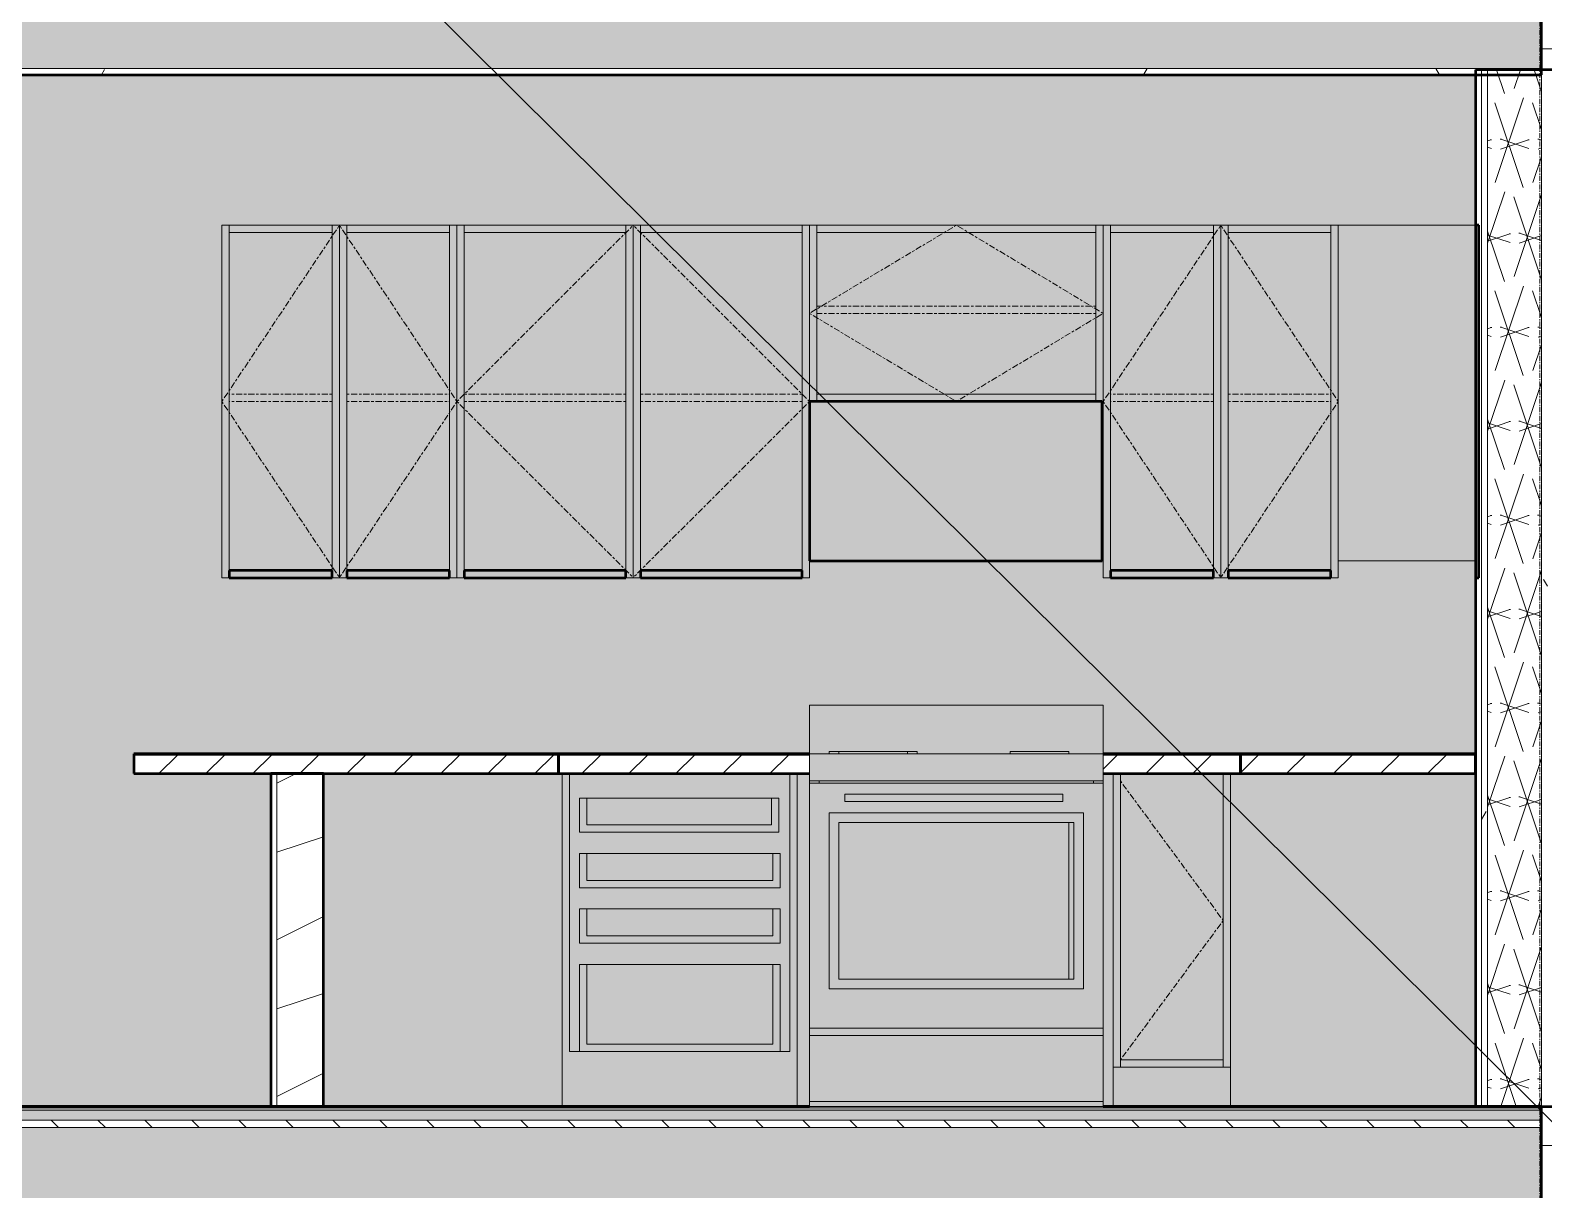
# Model space of a CAD drawing. Header units: inches. Extents: x 1701 to 6939, y -276 to 585.
# Drawn here: x 5109.8 to 5264.4, y 259.5 to 377.9 of the extents above; entities that cross this region are included whole.
import ezdxf

# ---------------------------------------------------------------- set-up
doc = ezdxf.new("R2010")
doc.units = ezdxf.units.IN
doc.header["$MEASUREMENT"] = 0
doc.linetypes.add('Center', pattern=[1.25, 0.25, -0.1875, 0.625, -0.1875])
doc.linetypes.add('Grid Line 1_2_', pattern=[0.875, 0.5, -0.125, 0.125, -0.125])
for name, color, linetype, lineweight in [('0-2', 7, 'Continuous', 9), ('0-4', 10, 'Continuous', 5), ('A-FLOR-1', 192, 'Continuous', 5), ('A-FLOR-2', 192, 'Continuous', 50), ('A-FLOR-LEVL-1', 51, 'Grid Line 1_2_', 9), ('A-FLOR-MCUT', 51, 'Continuous', 13), ('A-FLOR-PATT-1', 8, 'Continuous', 9), ('A-ROOF', 132, 'Continuous', 13), ('A-ROOF-2', 132, 'Continuous', 50), ('A-ROOF-PATT-1', 132, 'Continuous', 9), ('A-WALL-2', 50, 'Continuous', 13), ('A-WALL-3', 7, 'Continuous', 9), ('A-WALL-4', 250, 'Continuous', 50), ('A-WALL-PATT-1', 7, 'Continuous', 9), ('A-WALL-PATT-2', 253, 'Continuous', 9), ('A-WALL-PATT-5', 55, 'Continuous', 9), ('G-ANNO-TEXT', 231, 'Continuous', 9), ('I-WALL-4', 250, 'Continuous', 50), ('I-WALL-5', 50, 'Continuous', 13), ('Q-CASE', 31, 'Continuous', 9), ('Q-CASE-1', 250, 'Continuous', 50), ('Q-CASE-2', 9, 'Continuous', 9), ('Q-CASE-3', 7, 'Center', 9), ('Q-CASE-4', 7, 'Continuous', 9), ('Q-CASE-5', 55, 'Continuous', 9), ('Q-SPCQ-2', 7, 'Continuous', 9), ('Q-SPCQ-3', 90, 'Continuous', 9), ('Q-SPCQ-4', 254, 'Continuous', 9), ('S-GRID-1', 1, 'Grid Line 1_2_', 9)]:
    doc.layers.add(name, color=color, linetype=linetype, lineweight=lineweight)
pattern_1 = [(0, (-1688.897, 68.768), (0, 4.798), []), (315, (-1688.897, 68.768), (4.7984266, 0), [6.786, -6.786]), (45, (-1688.897, 68.768), (4.7984266, 0), [6.786, -6.786])]
pattern_2 = [(0, (-1688.897, 68.768), (30.72, 7.68), [1.267, -21.773, 1.267, -21.773, -122.88]), (0, (-1688.897, 68.768), (30.72, 7.68), [-46.08, 1.267, -44.813, 1.267, -21.773, -53.76]), (0, (-1688.897, 68.768), (30.72, 7.68), [-115.2, 1.267, -14.093, 1.267, -37.133]), (120, (-1677.377, 72.608), (-22.011075, 22.7643), [1.267, -21.773, 1.267, -21.773, -122.88]), (120, (-1677.377, 72.608), (-22.011075, 22.7643), [-46.08, 1.267, -44.813, 1.267, -21.773, -53.76]), (120, (-1677.377, 72.608), (-22.011075, 22.7643), [-115.2, 1.267, -14.093, 1.267, -37.133]), (240, (-1673.537, 87.968), (-8.708925, -30.4443), [1.267, -21.773, 1.267, -21.773, -122.88]), (240, (-1673.537, 87.968), (-8.708925, -30.4443), [-46.08, 1.267, -44.813, 1.267, -21.773, -53.76]), (240, (-1673.537, 87.968), (-8.708925, -30.4443), [-115.2, 1.267, -14.093, 1.267, -37.133])]
pattern_3 = [(161.57, (7056.9088, 69.248), (-3.8399538, -1.544e-05), [0, -27.322, 3.034, 0]), (18.43, (7055.9488, 69.248), (-3.8399538, 1.544e-05), [0, -27.322, 3.034, 0]), (108.43, (7056.9088, 69.248), (1.919622, -9.6005246), [9.106, -21.25]), (71.57, (7055.9488, 69.248), (1.919622, 9.6005246), [9.106, -21.25])]

# ---------------------------------------------------------------- blocks, each defined once
blk = doc.blocks.new('OD_CW_Countertop - OD_CW_Countertop-V55-SECTION _ CENTER LOOKING EAST')
at = {"layer": 'Q-CASE'}
h = blk.add_hatch(dxfattribs=at)
h.set_pattern_fill('FP_41', color=256, style=0, pattern_type=2)
h.set_pattern_definition(pattern_1)
h.paths.add_polyline_path([(-3591.17, 302), (-3581.55, 302), (-3581.55, 304), (-3624.92, 304), (-3624.92, 302), (-3592.67, 302)], flags=0)
at = {"layer": 'Q-CASE-1'}
for p, q in [((-3581.55, 304), (-3624.92, 304)), ((-3624.92, 304), (-3624.92, 302)), ((-3581.55, 302), (-3581.55, 304)), ((-3624.92, 302), (-3581.55, 302))]:
    blk.add_line(p, q, dxfattribs=at)
blk = doc.blocks.new('Range - 24_ x 30_-2320547-SECTION _ CENTER LOOKING EAST')
at = {"layer": 'Q-SPCQ-3'}
for points in [[(-3544.92, 172), (-3535.42, 172), (-3535.42, 172.25), (-3529.42, 172.25), (-3529.42, 172), (-3525.92, 172), (-3525.92, 177), (-3555.92, 177), (-3555.92, 172), (-3553.92, 172), (-3553.92, 172.25), (-3544.92, 172.25)], [(-3549.13, 169.26), (-3525.92, 169.26), (-3525.92, 172), (-3555.92, 172), (-3555.92, 169.26), (-3552.51, 169.26)], [(-3548.03, 172), (-3545.92, 172), (-3545.92, 172.25), (-3552.92, 172.25), (-3552.92, 172), (-3548.51, 172)], [(-3531.56, 172), (-3529.42, 172), (-3529.42, 172.25), (-3535.42, 172.25), (-3535.42, 172), (-3531.85, 172)], [(-3549.6, 167.15), (-3530.05, 167.15), (-3530.05, 167.9), (-3552.31, 167.9), (-3552.31, 167.15)]]:
    blk.add_hatch(color=256, dxfattribs=at).paths.add_polyline_path(points, flags=0)
h = blk.add_hatch(color=256, dxfattribs=at)
h.paths.add_polyline_path([(-3553.7, 172), (-3552.92, 172.04), (-3552.92, 172.25), (-3553.92, 172.25), (-3553.92, 172)], flags=0)
h.paths.add_polyline_path([(-3545.78, 172), (-3544.92, 172), (-3544.92, 172.25), (-3545.92, 172.21), (-3545.92, 172)], flags=0)
h = blk.add_hatch(color=256, dxfattribs=at)
h.paths.add_polyline_path([(-3535.75, 136), (-3525.92, 136), (-3525.92, 136.5), (-3555.92, 136.5), (-3555.92, 136)], flags=0)
h.paths.add_polyline_path([(-3527.92, 143.25), (-3525.92, 143.25), (-3525.92, 144), (-3555.92, 144), (-3555.92, 143.25), (-3535.75, 143.25)], flags=0)
h.paths.add_polyline_path([(-3554.92, 169.01), (-3554.92, 169.26), (-3555.92, 169.26), (-3555.92, 169.01), (-3555.81, 169.01)], flags=0)
h.paths.add_polyline_path([(-3526.04, 169.01), (-3525.92, 169.01), (-3525.92, 169.26), (-3526.92, 169.26), (-3526.92, 169.01)], flags=0)
h = blk.add_hatch(color=256, dxfattribs=at)
h.paths.add_polyline_path([(-3555.92, 136.5), (-3525.92, 136.5), (-3525.92, 143.25), (-3555.92, 143.25), (-3555.92, 137.28)], flags=0)
h.paths.add_polyline_path([(-3525.92, 144), (-3525.92, 169.01), (-3555.92, 169.01), (-3555.92, 144), (-3526.72, 144)], flags=0)
h.paths.add_polyline_path([(-3527.92, 148), (-3553.92, 148.01), (-3553.92, 166), (-3527.92, 166), (-3527.92, 149)], flags=0)
h.paths.add_polyline_path([(-3552.31, 167.15), (-3552.31, 167.9), (-3530.05, 167.9), (-3530.05, 167.15), (-3549.6, 167.15)], flags=0)
h = blk.add_hatch(color=256, dxfattribs=at)
h.paths.add_polyline_path([(-3529.42, 149), (-3528.92, 149), (-3528.92, 165), (-3529.42, 165), (-3529.42, 149.5)], flags=0)
h.paths.add_polyline_path([(-3527.92, 169.01), (-3526.92, 169.01), (-3526.92, 169.26), (-3554.92, 169.26), (-3554.92, 169.01), (-3529.42, 169.01)], flags=0)
h = blk.add_hatch(color=256, dxfattribs=at)
h.paths.add_polyline_path([(-3527.92, 148), (-3527.92, 166), (-3553.92, 166), (-3553.92, 148), (-3529.42, 148)], flags=0)
h.paths.add_polyline_path([(-3535.75, 149), (-3552.92, 149), (-3552.92, 165), (-3528.92, 165), (-3528.92, 149), (-3529.42, 149)], flags=0)
at = {"layer": 'Q-SPCQ-4'}
blk.add_hatch(color=256, dxfattribs=at).paths.add_polyline_path([(-3535.75, 149), (-3529.42, 149), (-3529.42, 165), (-3552.92, 165), (-3552.92, 149), (-3536.92, 149)], flags=0)
at = {"layer": 'Q-SPCQ-2'}
for p, q in [((-3555.92, 172), (-3555.92, 177)), ((-3555.92, 177), (-3525.92, 177)), ((-3525.92, 177), (-3525.92, 172)), ((-3525.92, 172), (-3555.92, 172)), ((-3555.92, 172), (-3555.92, 169.26)), ((-3553.92, 172.25), (-3553.92, 172)), ((-3553.92, 172.25), (-3552.94, 172.25)), ((-3552.92, 172.25), (-3552.92, 172)), ((-3552.92, 172.25), (-3545.92, 172.25)), ((-3545.92, 172), (-3545.92, 172.25)), ((-3545.9, 172.25), (-3544.92, 172.25)), ((-3544.92, 172), (-3544.92, 172.25)), ((-3535.42, 172.25), (-3535.42, 172)), ((-3535.42, 172.25), (-3529.42, 172.25)), ((-3529.42, 172), (-3529.42, 172.25)), ((-3525.92, 169.26), (-3525.92, 172)), ((-3555.92, 169.26), (-3555.92, 169.01)), ((-3555.92, 169.26), (-3525.92, 169.26)), ((-3525.92, 169.01), (-3555.92, 169.01)), ((-3555.92, 169.01), (-3555.92, 144)), ((-3554.92, 169.01), (-3554.92, 169.26)), ((-3526.92, 169.26), (-3526.92, 169.01)), ((-3525.92, 169.01), (-3525.92, 169.26)), ((-3525.92, 144), (-3525.92, 169.01)), ((-3530.05, 167.9), (-3552.31, 167.9)), ((-3552.31, 167.9), (-3552.31, 167.15)), ((-3552.31, 167.15), (-3530.05, 167.15)), ((-3530.05, 167.15), (-3530.05, 167.9)), ((-3527.92, 166), (-3553.92, 166)), ((-3553.92, 166), (-3553.92, 148)), ((-3527.92, 148), (-3527.92, 166)), ((-3552.92, 149), (-3552.92, 165)), ((-3552.92, 165), (-3528.92, 165)), ((-3529.42, 149), (-3529.42, 165)), ((-3528.92, 165), (-3528.92, 149)), ((-3528.92, 149), (-3552.92, 149)), ((-3553.92, 148), (-3527.92, 148)), ((-3555.92, 144), (-3555.92, 143.25)), ((-3555.92, 144), (-3525.92, 144)), ((-3525.92, 143.25), (-3525.92, 144)), ((-3525.92, 143.25), (-3555.92, 143.25)), ((-3555.92, 143.25), (-3555.92, 136.5)), ((-3525.92, 136.5), (-3525.92, 143.25)), ((-3555.92, 136.5), (-3555.92, 136)), ((-3555.92, 136.5), (-3525.92, 136.5)), ((-3525.92, 136), (-3525.92, 136.5)), ((-3555.92, 136), (-3525.92, 136))]:
    blk.add_line(p, q, dxfattribs=at)
blk = doc.blocks.new('OD_CW_Countertop - OD_CW_Countertop-V56-SECTION _ CENTER LOOKING EAST')
at = {"layer": 'Q-CASE'}
h = blk.add_hatch(dxfattribs=at)
h.set_pattern_fill('FP_41', color=256, style=0, pattern_type=2)
h.set_pattern_definition(pattern_1)
h.paths.add_polyline_path([(-3573.17, 302), (-3555.92, 302), (-3555.92, 304), (-3581.55, 304), (-3581.55, 302), (-3574.67, 302)], flags=0)
h.paths.add_polyline_path([(-3513.67, 302), (-3511.92, 302), (-3511.92, 304), (-3525.92, 304), (-3525.92, 302), (-3519, 302)], flags=0)
at = {"layer": 'Q-CASE-1'}
for p, q in [((-3555.92, 304), (-3581.55, 304)), ((-3581.55, 304), (-3581.55, 302)), ((-3511.92, 304), (-3525.92, 304)), ((-3511.92, 302), (-3511.92, 304)), ((-3581.55, 302), (-3555.92, 302)), ((-3525.92, 302), (-3511.92, 302))]:
    blk.add_line(p, q, dxfattribs=at)
blk = doc.blocks.new('OD_CW_Countertop - OD_CW_Countertop-V57-SECTION _ CENTER LOOKING EAST')
at = {"layer": 'Q-CASE'}
h = blk.add_hatch(dxfattribs=at)
h.set_pattern_fill('FP_41', color=256, style=0, pattern_type=2)
h.set_pattern_definition(pattern_1)
h.paths.add_polyline_path([(-3502.24, 302), (-3487.92, 302), (-3487.92, 304), (-3511.92, 304), (-3511.92, 302)], flags=0)
at = {"layer": 'Q-CASE-1'}
for p, q in [((-3511.92, 304), (-3511.92, 302)), ((-3487.92, 304), (-3511.92, 304)), ((-3487.92, 302), (-3487.92, 304)), ((-3511.92, 302), (-3487.92, 302))]:
    blk.add_line(p, q, dxfattribs=at)
blk = doc.blocks.new('300 Series Wall Hung Cabinet_302 - 18_ X 30_-2350673-SECTION _ CENTER LOOKING EAST')
at = {"layer": 'Q-CASE-2'}
for points in [[(-3555.17, 208), (-3555.17, 226), (-3555.92, 226), (-3555.92, 208)], [(-3526.67, 225.25), (-3526.67, 226), (-3555.17, 226), (-3555.17, 225.25), (-3535.75, 225.25)], [(-3525.92, 208), (-3525.92, 226), (-3526.67, 226), (-3526.67, 208), (-3526.04, 208)], [(-3540.22, 208.75), (-3526.67, 208.75), (-3526.67, 225.25), (-3555.17, 225.25), (-3555.17, 208.75)], [(-3555.17, 208), (-3526.67, 208), (-3526.67, 208.75), (-3555.17, 208.75)]]:
    blk.add_hatch(color=256, dxfattribs=at).paths.add_polyline_path(points, flags=0)
at = {"layer": 'Q-CASE-3'}
for p, q in [((-3540.92, 226), (-3555.92, 217)), ((-3525.92, 217), (-3540.92, 226)), ((-3555.92, 217), (-3540.92, 208)), ((-3526.67, 217.75), (-3555.17, 217.75)), ((-3526.67, 217), (-3555.17, 217)), ((-3540.92, 208), (-3525.92, 217))]:
    blk.add_line(p, q, dxfattribs=at)
at = {"layer": 'Q-CASE-4'}
for p, q in [((-3555.17, 226), (-3555.92, 226)), ((-3555.92, 226), (-3555.92, 208)), ((-3555.17, 208), (-3555.17, 226)), ((-3526.67, 226), (-3555.17, 226)), ((-3555.17, 226), (-3555.17, 225.25)), ((-3525.92, 226), (-3526.67, 226)), ((-3526.67, 226), (-3526.67, 208)), ((-3526.67, 225.25), (-3526.67, 226)), ((-3525.92, 208), (-3525.92, 226)), ((-3555.17, 225.25), (-3526.67, 225.25)), ((-3526.67, 208.75), (-3555.17, 208.75)), ((-3555.17, 208.75), (-3555.17, 208)), ((-3526.67, 208), (-3526.67, 208.75)), ((-3555.92, 208), (-3555.17, 208)), ((-3555.17, 208), (-3526.67, 208)), ((-3526.67, 208), (-3525.92, 208))]:
    blk.add_line(p, q, dxfattribs=at)
blk = doc.blocks.new('30quot_MicrowaveVent_11166 - 70cm miele oven-2322118-SECTION _ CENTER LOOKING EAST')
at = {"layer": 'Q-CASE-5'}
blk.add_hatch(color=256, dxfattribs=at).paths.add_polyline_path([(-3555.92, 191.74), (-3526.04, 191.74), (-3526.04, 208), (-3555.92, 208), (-3555.92, 206.05)], flags=0)
at = {"layer": 'Q-CASE-1'}
for p, q in [((-3555.92, 208), (-3555.92, 191.74)), ((-3526.04, 208), (-3555.92, 208)), ((-3526.04, 191.74), (-3526.04, 208)), ((-3555.92, 191.74), (-3526.04, 191.74))]:
    blk.add_line(p, q, dxfattribs=at)
blk = doc.blocks.new('Base Cabinet-Single Door - 12_-2213366-SECTION _ CENTER LOOKING EAST')
at = {"layer": 'Q-CASE-2'}
h = blk.add_hatch(color=256, dxfattribs=at)
h.paths.add_polyline_path([(-3512.92, 140), (-3512.92, 170), (-3513.67, 170), (-3513.67, 140)], flags=0)
h.paths.add_polyline_path([(-3524.92, 140), (-3524.17, 140), (-3524.17, 170), (-3524.92, 170), (-3524.92, 143.25)], flags=0)
for points in [[(-3513.67, 140.75), (-3513.67, 170), (-3524.17, 170), (-3524.17, 140.75)], [(-3513.67, 140), (-3513.67, 140.75), (-3524.17, 140.75), (-3524.17, 140)], [(-3513.67, 136), (-3512.92, 136), (-3512.92, 140), (-3524.92, 140), (-3524.92, 136), (-3524.17, 136)]]:
    blk.add_hatch(color=256, dxfattribs=at).paths.add_polyline_path(points, flags=0)
at = {"layer": 'Q-CASE-3'}
for p, q in [((-3524.17, 169.25), (-3513.67, 155)), ((-3513.67, 155), (-3524.17, 140.75))]:
    blk.add_line(p, q, dxfattribs=at)
at = {"layer": 'Q-CASE-4'}
for p, q in [((-3524.17, 170), (-3524.92, 170)), ((-3524.92, 170), (-3524.92, 140)), ((-3524.17, 140), (-3524.17, 170)), ((-3513.67, 170), (-3513.67, 140)), ((-3512.92, 170), (-3513.67, 170)), ((-3512.92, 140), (-3512.92, 170)), ((-3513.67, 140.75), (-3524.17, 140.75)), ((-3524.17, 140.75), (-3524.17, 140)), ((-3513.67, 140), (-3513.67, 140.75)), ((-3524.92, 140), (-3524.17, 140)), ((-3512.92, 140), (-3524.92, 140)), ((-3524.92, 140), (-3524.92, 136)), ((-3524.17, 140), (-3513.67, 140)), ((-3513.67, 140), (-3512.92, 140)), ((-3512.92, 136), (-3512.92, 140)), ((-3524.92, 136), (-3512.92, 136))]:
    blk.add_line(p, q, dxfattribs=at)
blk = doc.blocks.new('300 Series Wall Hung Cabinet_301 - 12_-2218017-SECTION _ CENTER LOOKING EAST')
at = {"layer": 'Q-CASE-2'}
for points in [[(-3525.17, 190), (-3525.17, 226), (-3525.92, 226), (-3525.92, 190)], [(-3514.67, 225.25), (-3514.67, 226), (-3525.17, 226), (-3525.17, 225.25)], [(-3513.92, 190), (-3513.92, 226), (-3514.67, 226), (-3514.67, 190)], [(-3514.67, 190.75), (-3514.67, 225.25), (-3525.17, 225.25), (-3525.17, 190.75)], [(-3525.17, 190), (-3514.67, 190), (-3514.67, 190.75), (-3525.17, 190.75)]]:
    blk.add_hatch(color=256, dxfattribs=at).paths.add_polyline_path(points, flags=0)
at = {"layer": 'Q-CASE-1'}
for p, q in [((-3514.67, 190.75), (-3525.17, 190.75)), ((-3525.17, 190.75), (-3525.17, 190)), ((-3514.67, 190), (-3514.67, 190.75)), ((-3525.17, 190), (-3514.67, 190))]:
    blk.add_line(p, q, dxfattribs=at)
at = {"layer": 'Q-CASE-3'}
for p, q in [((-3525.92, 208), (-3513.92, 226)), ((-3514.67, 208.75), (-3525.17, 208.75)), ((-3525.92, 208), (-3513.92, 190)), ((-3514.67, 208), (-3525.17, 208))]:
    blk.add_line(p, q, dxfattribs=at)
at = {"layer": 'Q-CASE-4'}
for p, q in [((-3525.17, 226), (-3525.92, 226)), ((-3525.92, 226), (-3525.92, 190)), ((-3525.17, 190), (-3525.17, 226)), ((-3514.67, 226), (-3525.17, 226)), ((-3525.17, 226), (-3525.17, 225.25)), ((-3513.92, 226), (-3514.67, 226)), ((-3514.67, 226), (-3514.67, 190)), ((-3514.67, 225.25), (-3514.67, 226)), ((-3513.92, 190), (-3513.92, 226)), ((-3525.17, 225.25), (-3514.67, 225.25)), ((-3525.92, 190), (-3525.17, 190)), ((-3514.67, 190), (-3513.92, 190))]:
    blk.add_line(p, q, dxfattribs=at)
blk = doc.blocks.new('300 Series Wall Hung Cabinet_301 - 12_-2216986-SECTION _ CENTER LOOKING EAST')
at = {"layer": 'Q-CASE-2'}
for points in [[(-3513.17, 190), (-3513.17, 226), (-3513.92, 226), (-3513.92, 190)], [(-3502.67, 225.25), (-3502.67, 226), (-3513.17, 226), (-3513.17, 225.25)], [(-3501.92, 190), (-3501.92, 226), (-3502.67, 226), (-3502.67, 190), (-3502.24, 190)], [(-3502.67, 190.75), (-3502.67, 225.25), (-3513.17, 225.25), (-3513.17, 190.75)], [(-3513.17, 190), (-3502.67, 190), (-3502.67, 190.75), (-3513.17, 190.75)]]:
    blk.add_hatch(color=256, dxfattribs=at).paths.add_polyline_path(points, flags=0)
at = {"layer": 'Q-CASE-1'}
for p, q in [((-3502.67, 190.75), (-3513.17, 190.75)), ((-3513.17, 190.75), (-3513.17, 190)), ((-3502.67, 190), (-3502.67, 190.75)), ((-3513.17, 190), (-3502.67, 190))]:
    blk.add_line(p, q, dxfattribs=at)
at = {"layer": 'Q-CASE-3'}
for p, q in [((-3501.92, 208), (-3513.92, 226)), ((-3513.17, 208.75), (-3502.67, 208.75)), ((-3501.92, 208), (-3513.92, 190)), ((-3513.17, 208), (-3502.67, 208))]:
    blk.add_line(p, q, dxfattribs=at)
at = {"layer": 'Q-CASE-4'}
for p, q in [((-3513.92, 226), (-3513.92, 190)), ((-3513.17, 226), (-3513.92, 226)), ((-3513.17, 190), (-3513.17, 226)), ((-3502.67, 226), (-3513.17, 226)), ((-3513.17, 226), (-3513.17, 225.25)), ((-3502.67, 226), (-3502.67, 190)), ((-3501.92, 226), (-3502.67, 226)), ((-3502.67, 225.25), (-3502.67, 226)), ((-3501.92, 190), (-3501.92, 226)), ((-3513.17, 225.25), (-3502.67, 225.25)), ((-3513.92, 190), (-3513.17, 190)), ((-3502.67, 190), (-3501.92, 190))]:
    blk.add_line(p, q, dxfattribs=at)
blk = doc.blocks.new('300 Series Wall Hung Cabinet_301 - 18_-2356589-SECTION _ CENTER LOOKING EAST')
at = {"layer": 'Q-CASE-2'}
for points in [[(-3573.17, 190), (-3573.17, 226), (-3573.92, 226), (-3573.92, 190)], [(-3556.67, 225.25), (-3556.67, 226), (-3573.17, 226), (-3573.17, 225.25)], [(-3555.92, 190), (-3555.92, 226), (-3556.67, 226), (-3556.67, 190)], [(-3573.17, 190.75), (-3556.67, 190.75), (-3556.67, 225.25), (-3573.17, 225.25), (-3573.17, 206.05)], [(-3569.27, 190), (-3556.67, 190), (-3556.67, 190.75), (-3573.17, 190.75), (-3573.17, 190)]]:
    blk.add_hatch(color=256, dxfattribs=at).paths.add_polyline_path(points, flags=0)
at = {"layer": 'Q-CASE-1'}
for p, q in [((-3556.67, 190.75), (-3573.17, 190.75)), ((-3573.17, 190.75), (-3573.17, 190)), ((-3556.67, 190), (-3556.67, 190.75)), ((-3573.17, 190), (-3556.67, 190))]:
    blk.add_line(p, q, dxfattribs=at)
at = {"layer": 'Q-CASE-3'}
for p, q in [((-3555.92, 208), (-3573.92, 226)), ((-3573.17, 208.75), (-3556.67, 208.75)), ((-3555.92, 208), (-3573.92, 190)), ((-3573.17, 208), (-3556.67, 208))]:
    blk.add_line(p, q, dxfattribs=at)
at = {"layer": 'Q-CASE-4'}
for p, q in [((-3573.92, 226), (-3573.92, 190)), ((-3573.17, 226), (-3573.92, 226)), ((-3573.17, 190), (-3573.17, 226)), ((-3556.67, 226), (-3573.17, 226)), ((-3573.17, 226), (-3573.17, 225.25)), ((-3556.67, 226), (-3556.67, 190)), ((-3555.92, 226), (-3556.67, 226)), ((-3556.67, 225.25), (-3556.67, 226)), ((-3555.92, 190), (-3555.92, 226)), ((-3573.17, 225.25), (-3556.67, 225.25)), ((-3573.92, 190), (-3573.17, 190)), ((-3556.67, 190), (-3555.92, 190))]:
    blk.add_line(p, q, dxfattribs=at)
blk = doc.blocks.new('300 Series Wall Hung Cabinet_301 - 18_-2356570-SECTION _ CENTER LOOKING EAST')
at = {"layer": 'Q-CASE-2'}
for points in [[(-3591.17, 190), (-3591.17, 226), (-3591.92, 226), (-3591.92, 190)], [(-3574.67, 225.25), (-3574.67, 226), (-3591.17, 226), (-3591.17, 225.25), (-3587.32, 225.25)], [(-3573.92, 190), (-3573.92, 226), (-3574.67, 226), (-3574.67, 190)], [(-3574.67, 190.75), (-3574.67, 225.25), (-3591.17, 225.25), (-3591.17, 190.75), (-3580.42, 190.75)], [(-3591.17, 190), (-3574.67, 190), (-3574.67, 190.75), (-3591.17, 190.75)]]:
    blk.add_hatch(color=256, dxfattribs=at).paths.add_polyline_path(points, flags=0)
at = {"layer": 'Q-CASE-1'}
for p, q in [((-3574.67, 190.75), (-3591.17, 190.75)), ((-3591.17, 190.75), (-3591.17, 190)), ((-3574.67, 190), (-3574.67, 190.75)), ((-3591.17, 190), (-3574.67, 190))]:
    blk.add_line(p, q, dxfattribs=at)
at = {"layer": 'Q-CASE-3'}
for p, q in [((-3591.92, 208), (-3573.92, 226)), ((-3574.67, 208.75), (-3591.17, 208.75)), ((-3591.92, 208), (-3573.92, 190)), ((-3574.67, 208), (-3591.17, 208))]:
    blk.add_line(p, q, dxfattribs=at)
at = {"layer": 'Q-CASE-4'}
for p, q in [((-3591.17, 226), (-3591.92, 226)), ((-3591.92, 226), (-3591.92, 190)), ((-3591.17, 190), (-3591.17, 226)), ((-3574.67, 226), (-3591.17, 226)), ((-3591.17, 226), (-3591.17, 225.25)), ((-3573.92, 226), (-3574.67, 226)), ((-3574.67, 226), (-3574.67, 190)), ((-3574.67, 225.25), (-3574.67, 226)), ((-3573.92, 190), (-3573.92, 226)), ((-3591.17, 225.25), (-3574.67, 225.25)), ((-3591.92, 190), (-3591.17, 190)), ((-3574.67, 190), (-3573.92, 190))]:
    blk.add_line(p, q, dxfattribs=at)
blk = doc.blocks.new('Base_Unit_4_drawer_12137 - 24_-2386512-SECTION _ CENTER LOOKING EAST')
at = {"layer": 'Q-CASE'}
for points in [[(-3580.42, 136), (-3557.17, 136), (-3557.17, 170), (-3557.92, 170), (-3557.92, 141.62), (-3580.42, 141.62), (-3580.42, 170), (-3581.17, 170), (-3581.17, 136)], [(-3569.27, 164), (-3559.05, 164), (-3559.05, 167.5), (-3559.8, 167.5), (-3559.8, 164.75), (-3578.67, 164.75), (-3578.67, 167.5), (-3579.42, 167.5), (-3579.42, 164), (-3578.67, 164)], [(-3569.27, 164.75), (-3559.8, 164.75), (-3559.8, 167.5), (-3578.67, 167.5), (-3578.67, 164.75)], [(-3559.67, 158.33), (-3558.92, 158.33), (-3558.92, 161.83), (-3559.67, 161.83), (-3559.67, 159.08), (-3578.67, 159.08), (-3578.67, 161.83), (-3579.42, 161.83), (-3579.42, 158.33), (-3569.27, 158.33)], [(-3578.67, 159.08), (-3559.67, 159.08), (-3559.67, 161.83), (-3578.67, 161.83), (-3578.67, 160.2)], [(-3569.27, 152.67), (-3558.92, 152.67), (-3558.92, 156.17), (-3559.67, 156.17), (-3559.67, 153.42), (-3578.67, 153.42), (-3578.67, 156.17), (-3579.42, 156.17), (-3579.42, 152.67), (-3578.67, 152.67)], [(-3569.27, 153.42), (-3559.67, 153.42), (-3559.67, 156.17), (-3578.67, 156.17), (-3578.67, 153.42)], [(-3559.67, 141.62), (-3558.92, 141.62), (-3558.92, 150.5), (-3559.67, 150.5), (-3559.67, 142.37), (-3578.67, 142.37), (-3578.67, 150.5), (-3579.42, 150.5), (-3579.42, 141.62), (-3569.27, 141.62)], [(-3559.67, 142.37), (-3559.67, 150.5), (-3578.67, 150.5), (-3578.67, 142.37), (-3569.27, 142.37)]]:
    blk.add_hatch(color=256, dxfattribs=at).paths.add_polyline_path(points, flags=0)
h = blk.add_hatch(color=256, dxfattribs=at)
h.paths.add_polyline_path([(-3580.42, 141.62), (-3579.42, 141.62), (-3579.42, 150.5), (-3558.92, 150.5), (-3558.92, 141.62), (-3557.92, 141.62), (-3557.92, 170), (-3580.42, 170), (-3580.42, 142.37)], flags=0)
h.paths.add_polyline_path([(-3578.95, 152.67), (-3579.42, 152.67), (-3579.42, 156.17), (-3558.92, 156.17), (-3558.92, 152.67), (-3578.67, 152.67)], flags=0)
h.paths.add_polyline_path([(-3579.42, 158.33), (-3579.42, 161.83), (-3558.92, 161.83), (-3558.92, 158.33), (-3578.67, 158.33)], flags=0)
h.paths.add_polyline_path([(-3559.8, 164), (-3579.42, 164), (-3579.42, 167.5), (-3559.05, 167.5), (-3559.05, 164), (-3559.67, 164)], flags=0)
for p, q in [((-3580.42, 170), (-3581.17, 170)), ((-3581.17, 170), (-3581.17, 136)), ((-3580.42, 141.62), (-3580.42, 170)), ((-3557.17, 170), (-3557.92, 170)), ((-3557.92, 170), (-3557.92, 141.62)), ((-3557.17, 136), (-3557.17, 170)), ((-3578.67, 167.5), (-3579.42, 167.5)), ((-3579.42, 167.5), (-3579.42, 164)), ((-3578.67, 164.75), (-3578.67, 167.5)), ((-3578.67, 167.5), (-3559.8, 167.5)), ((-3559.05, 167.5), (-3559.8, 167.5)), ((-3559.8, 167.5), (-3559.8, 164.75)), ((-3559.05, 164), (-3559.05, 167.5)), ((-3579.42, 164), (-3559.05, 164)), ((-3559.8, 164.75), (-3578.67, 164.75)), ((-3578.67, 161.83), (-3579.42, 161.83)), ((-3579.42, 161.83), (-3579.42, 158.33)), ((-3578.67, 159.08), (-3578.67, 161.83)), ((-3578.67, 161.83), (-3559.67, 161.83)), ((-3558.92, 161.83), (-3559.67, 161.83)), ((-3559.67, 161.83), (-3559.67, 159.08)), ((-3558.92, 158.33), (-3558.92, 161.83)), ((-3579.42, 158.33), (-3558.92, 158.33)), ((-3559.67, 159.08), (-3578.67, 159.08)), ((-3578.67, 156.17), (-3579.42, 156.17)), ((-3579.42, 156.17), (-3579.42, 152.67)), ((-3578.67, 153.42), (-3578.67, 156.17)), ((-3578.67, 156.17), (-3559.67, 156.17)), ((-3558.92, 156.17), (-3559.67, 156.17)), ((-3559.67, 156.17), (-3559.67, 153.42)), ((-3558.92, 152.67), (-3558.92, 156.17)), ((-3559.67, 153.42), (-3578.67, 153.42)), ((-3579.42, 152.67), (-3558.92, 152.67)), ((-3578.67, 150.5), (-3579.42, 150.5)), ((-3579.42, 150.5), (-3579.42, 141.62)), ((-3578.67, 142.37), (-3578.67, 150.5)), ((-3578.67, 150.5), (-3559.67, 150.5)), ((-3558.92, 150.5), (-3559.67, 150.5)), ((-3559.67, 150.5), (-3559.67, 142.37)), ((-3558.92, 141.62), (-3558.92, 150.5)), ((-3559.67, 142.37), (-3578.67, 142.37)), ((-3557.92, 141.62), (-3580.42, 141.62)), ((-3579.42, 141.62), (-3558.92, 141.62)), ((-3581.17, 136), (-3557.17, 136))]:
    blk.add_line(p, q, dxfattribs=at)
blk = doc.blocks.new('CTR - 1st Phase - Unit Layouts_rvt-2-SECTION _ CENTER LOOKING EAST')
at = {"layer": 'A-WALL-PATT-2'}
h = blk.add_hatch(dxfattribs=at)
h.set_pattern_fill('FP_43', color=256, style=0, pattern_type=2)
h.set_pattern_definition([(216.87, (-1682.499, 84.761), (47.980943, 31.9870857), [7.997, -71.971]), (206.565, (-1672.903, 79.963), (-15.993714, -15.994133), [17.881, -17.881]), (198.435, (-1672.903, 71.967), (-31.98674, -15.99388), [10.115, -40.461])])
h.paths.add_polyline_path([(-3605.55, 268), (-3605.55, 302), (-3610.3, 302), (-3610.3, 268)], flags=0)
at = {"layer": 'A-WALL-2'}
blk.add_line((-3610.3, 302), (-3610.3, 268), dxfattribs=at)
at = {"layer": 'A-WALL-3'}
for p, q in [((-3487.92, 358), (-3501.92, 358)), ((-3526.04, 323.74), (-3525.92, 323.74)), ((-3501.92, 323.74), (-3487.92, 323.74))]:
    blk.add_line(p, q, dxfattribs=at)
at = {"layer": 'A-WALL-4'}
for p, q in [((-3487.55, 358), (-3487.92, 358)), ((-3487.92, 358), (-3487.92, 322)), ((-3487.55, 322), (-3487.55, 358)), ((-3487.92, 322), (-3487.55, 322)), ((-3605.55, 302), (-3610.92, 302)), ((-3610.92, 302), (-3610.92, 268)), ((-3605.55, 268), (-3605.55, 302)), ((-3610.92, 268), (-3605.55, 268))]:
    blk.add_line(p, q, dxfattribs=at)
at = {"layer": '0-2'}
for name, p in [('300 Series Wall Hung Cabinet_301 - 12_-2218017-SECTION _ CENTER LOOKING EAST', (-90, 132)), ('300 Series Wall Hung Cabinet_301 - 12_-2216986-SECTION _ CENTER LOOKING EAST', (-90, 132)), ('300 Series Wall Hung Cabinet_301 - 18_-2356570-SECTION _ CENTER LOOKING EAST', (0, 132)), ('300 Series Wall Hung Cabinet_301 - 18_-2356589-SECTION _ CENTER LOOKING EAST', (0, 132)), ('300 Series Wall Hung Cabinet_302 - 18_ X 30_-2350673-SECTION _ CENTER LOOKING EAST', (0, 132)), ('300 Series Wall Hung Cabinet_301 - 12_-2218017-SECTION _ CENTER LOOKING EAST', (0, 132)), ('300 Series Wall Hung Cabinet_301 - 12_-2216986-SECTION _ CENTER LOOKING EAST', (0, 132)), ('30quot_MicrowaveVent_11166 - 70cm miele oven-2322118-SECTION _ CENTER LOOKING EAST', (0, 132)), ('Range - 24_ x 30_-2320547-SECTION _ CENTER LOOKING EAST', (0, 132)), ('OD_CW_Countertop - OD_CW_Countertop-V55-SECTION _ CENTER LOOKING EAST', (0, 0)), ('OD_CW_Countertop - OD_CW_Countertop-V56-SECTION _ CENTER LOOKING EAST', (0, 0)), ('OD_CW_Countertop - OD_CW_Countertop-V57-SECTION _ CENTER LOOKING EAST', (0, 0)), ('Base_Unit_4_drawer_12137 - 24_-2386512-SECTION _ CENTER LOOKING EAST', (0, 132)), ('Base Cabinet-Single Door - 12_-2213366-SECTION _ CENTER LOOKING EAST', (0, 132))]:
    blk.add_blockref(name, p, dxfattribs=at)
blk = doc.blocks.new('CTR - 1st Phase - Common Walls_rvt-2-SECTION _ CENTER LOOKING EAST')
at = {"layer": 'A-WALL-PATT-1'}
h = blk.add_hatch(dxfattribs=at)
h.set_pattern_fill('FP_39', color=256, style=0, pattern_type=2)
h.set_pattern_definition(pattern_2)
h.paths.add_polyline_path([(-3486.67, 268), (-3486.67, 373.37), (-3487.3, 373.37), (-3487.3, 268)], flags=0)
h = blk.add_hatch(dxfattribs=at)
h.set_pattern_fill('FP_39', color=256, style=0, pattern_type=2)
h.set_pattern_definition(pattern_2)
h.paths.add_polyline_path([(-3480.55, 268), (-3480.55, 373.87), (-3481.17, 373.87), (-3481.17, 268)], flags=0)
at = {"layer": 'A-WALL-PATT-2'}
h = blk.add_hatch(dxfattribs=at)
h.set_pattern_fill('FP_42', color=256, style=0, pattern_type=2)
h.set_pattern_definition([(161.57, (-1688.417, 69.248), (-3.8399538, -1.544e-05), [0, -27.322, 3.034, 0]), (18.43, (-1689.377, 69.248), (-3.8399538, 1.544e-05), [0, -27.322, 3.034, 0]), (108.43, (-1688.417, 69.248), (1.919622, -9.6005246), [9.106, -21.25]), (71.57, (-1689.377, 69.248), (1.919622, 9.6005246), [9.106, -21.25])])
h.paths.add_polyline_path([(-3481.17, 268), (-3481.17, 373.87), (-3486.67, 373.87), (-3486.67, 268), (-3485.32, 268)], flags=0)
at = {"layer": 'I-WALL-5'}
h = blk.add_hatch(color=256, dxfattribs=at)
h.paths.add_polyline_path([(-3851.85, 268), (-3800.41, 268), (-3800.41, 294), (-3783.41, 294), (-3783.41, 319), (-3745.41, 319), (-3745.41, 294), (-3728.41, 294), (-3728.41, 268), (-3610.92, 268), (-3610.92, 302), (-3624.92, 302), (-3624.92, 304), (-3555.92, 304), (-3555.92, 309), (-3525.92, 309), (-3525.92, 304), (-3487.92, 304), (-3487.92, 373.37), (-3851.85, 373.37), (-3851.85, 274.82)], flags=0)
h.paths.add_polyline_path([(-3487.92, 268), (-3487.92, 302), (-3512.92, 302), (-3512.92, 268), (-3502.24, 268)], flags=0)
h.paths.add_polyline_path([(-3603.17, 268), (-3581.17, 268), (-3581.17, 302), (-3605.55, 302), (-3605.55, 268), (-3604.67, 268)], flags=0)
h.paths.add_polyline_path([(-3524.92, 268), (-3524.92, 302), (-3525.92, 302), (-3525.92, 268)], flags=0)
h.paths.add_polyline_path([(-3557.17, 268), (-3555.92, 268), (-3555.92, 302), (-3557.17, 302), (-3557.17, 268.22)], flags=0)
h.paths.add_polyline_path([(-3603.17, 322), (-3615.92, 322), (-3615.92, 358), (-3501.92, 358), (-3501.92, 322), (-3525.92, 322), (-3525.92, 340), (-3526.04, 340), (-3526.04, 323.74), (-3555.92, 323.74), (-3555.92, 322), (-3602.79, 322)], flags=0)
at = {"layer": 'A-FLOR-LEVL-1'}
blk.add_line((-4168.71, 268), (-1830.2, 268), dxfattribs=at)
at = {"layer": 'A-WALL-2'}
for p, q in [((-3487.3, 373.87), (-3487.3, 268)), ((-3486.67, 373.87), (-3486.67, 268)), ((-3481.17, 373.87), (-3481.17, 268))]:
    blk.add_line(p, q, dxfattribs=at)
at = {"layer": 'I-WALL-4'}
for p, q in [((-3487.92, 373.87), (-3487.92, 268)), ((-3479.92, 373.87), (-3487.92, 373.87)), ((-3487.92, 268), (-3479.92, 268))]:
    blk.add_line(p, q, dxfattribs=at)
blk = doc.blocks.new('CTR - 1st Phase -Stairs _ Elevators_rvt-2-SECTION _ CENTER LOOKING EAST')
at = {"layer": 'A-WALL-PATT-5'}
h = blk.add_hatch(dxfattribs=at)
h.set_pattern_fill('FP_70', color=256, style=0, pattern_type=2)
h.set_pattern_definition([(0, (-3481.324, -152), (0, 8), []), (90, (-3481.324, -152), (-8, 8), [8, -8])])
h.paths.add_polyline_path([(-3477.73, 0), (-3477.32, 0), (-3477.33, 0.12), (-3479.92, 0.12), (-3479.92, 0), (-3478.45, 0), (-3478.45, 0.12), (-3477.73, 0.12), (-3477.73, 0.02)], flags=0)
h.paths.add_polyline_path([(-3477.32, 0.57), (-3477.37, 11.14), (-3478.45, 10.02), (-3479.64, 9.07), (-3479.92, 8.89), (-3479.92, 1.16), (-3477.36, 0.58)], flags=0)
h.paths.add_polyline_path([(-3479.57, 28.76), (-3478.19, 28.82), (-3477.32, 28.94), (-3477.32, 127.5), (-3479.22, 127.5), (-3479.22, 133), (-3477.32, 133), (-3477.32, 133.84), (-3481.17, 133.84), (-3481.14, 109.87), (-3479.92, 109.87), (-3479.92, 28.76)], flags=0)
h.paths.add_polyline_path([(-3477.32, 136), (-3477.32, 259.5), (-3479.22, 259.5), (-3479.22, 265), (-3477.32, 265), (-3477.32, 265.84), (-3479.22, 265.87), (-3479.22, 268), (-3477.32, 268), (-3477.32, 400.31), (-3479.1, 400.28), (-3479.22, 405.77), (-3481.17, 405.73), (-3481.17, 373.87), (-3479.92, 373.87), (-3479.92, 268), (-3481.17, 268), (-3481.17, 241.87), (-3479.92, 241.87), (-3479.92, 136)], flags=0)
at = {"layer": 'A-FLOR-LEVL-1'}
blk.add_line((-4168.71, 268), (-1830.2, 268), dxfattribs=at)

msp = doc.modelspace()

# ---------------------------------------------------------------- hatches: boundary and pattern name
at = {"layer": 'A-FLOR-1'}
msp.add_hatch(color=256, dxfattribs=at).paths.add_polyline_path([(5142.53, 267.62), (5264.15, 267.62), (5264.15, 267.87), (4892.85, 267.87), (4892.85, 267.62), (5139.78, 267.62)], flags=0)
at = {"layer": 'A-FLOR-PATT-1'}
h = msp.add_hatch(dxfattribs=at)
h.set_pattern_fill('FP_40', color=256, style=0, pattern_type=2)
h.set_pattern_definition([(0, (7056.4288, 68.768), (15.36, 3.84), [1.267, -10.253, 1.267, -10.253, -61.44]), (0, (7056.4288, 68.768), (15.36, 3.84), [-23.04, 1.267, -21.773, 1.267, -10.253, -26.88]), (0, (7056.4288, 68.768), (15.36, 3.84), [-57.6, 1.267, -6.413, 1.267, -17.933]), (120, (7062.1888, 70.688), (-11.0055376, 11.38215), [1.267, -10.253, 1.267, -10.253, -61.44]), (120, (7062.1888, 70.688), (-11.0055376, 11.38215), [-23.04, 1.267, -21.773, 1.267, -10.253, -26.88]), (120, (7062.1888, 70.688), (-11.0055376, 11.38215), [-57.6, 1.267, -6.413, 1.267, -17.933]), (240, (7064.1088, 78.368), (-4.3544624, -15.22215), [1.267, -10.253, 1.267, -10.253, -61.44]), (240, (7064.1088, 78.368), (-4.3544624, -15.22215), [-23.04, 1.267, -21.773, 1.267, -10.253, -26.88]), (240, (7064.1088, 78.368), (-4.3544624, -15.22215), [-57.6, 1.267, -6.413, 1.267, -17.933])])
h.paths.add_polyline_path([(5008.46, 266.62), (5264.15, 266.62), (5264.15, 267.62), (4892.85, 267.62), (4892.85, 266.62), (4999.91, 266.62)], flags=0)
h = msp.add_hatch(dxfattribs=at)
h.set_pattern_fill('FP_41', color=256, style=0, pattern_type=2)
h.set_pattern_definition([(0, (7056.429, 68.768), (0, 4.798), []), (315, (7056.4288, 68.768), (4.7984266, 0), [6.786, -6.786]), (45, (7056.4288, 68.768), (4.7984266, 0), [6.786, -6.786])])
h.paths.add_polyline_path([(5257.4, 265.87), (5264.15, 265.87), (5264.15, 266.62), (4887.35, 266.62), (4887.35, 265.87), (5243.09, 265.87)], flags=0)
h = msp.add_hatch(dxfattribs=at)
h.set_pattern_fill('FP_42', color=256, style=0, pattern_type=2)
h.set_pattern_definition(pattern_3)
h.paths.add_polyline_path([(4887.35, 241.87), (5264.15, 241.87), (5264.15, 265.87), (4887.35, 265.87), (4887.35, 246.17)], flags=0)
at = {"layer": 'A-ROOF-PATT-1'}
h = msp.add_hatch(dxfattribs=at)
h.set_pattern_fill('FP_42', color=256, style=0, pattern_type=2)
h.set_pattern_definition(pattern_3)
h.paths.add_polyline_path([(4887.35, 374), (5264.15, 374), (5264.15, 405.75), (4887.35, 398), (4887.35, 389.44)], flags=0)
h = msp.add_hatch(dxfattribs=at)
h.set_pattern_fill('FP_39', color=256, style=0, pattern_type=2)
h.set_pattern_definition([(0, (7056.429, 68.768), (30.72, 7.68), [1.267, -21.773, 1.267, -21.773, -122.88]), (0, (7056.429, 68.768), (30.72, 7.68), [-46.08, 1.267, -44.813, 1.267, -21.773, -53.76]), (0, (7056.429, 68.768), (30.72, 7.68), [-115.2, 1.267, -14.093, 1.267, -37.133]), (120, (7067.949, 72.608), (-22.011075, 22.7643), [1.267, -21.773, 1.267, -21.773, -122.88]), (120, (7067.949, 72.608), (-22.011075, 22.7643), [-46.08, 1.267, -44.813, 1.267, -21.773, -53.76]), (120, (7067.949, 72.608), (-22.011075, 22.7643), [-115.2, 1.267, -14.093, 1.267, -37.133]), (240, (7071.789, 87.968), (-8.708925, -30.4443), [1.267, -21.773, 1.267, -21.773, -122.88]), (240, (7071.789, 87.968), (-8.708925, -30.4443), [-46.08, 1.267, -44.813, 1.267, -21.773, -53.76]), (240, (7071.789, 87.968), (-8.708925, -30.4443), [-115.2, 1.267, -14.093, 1.267, -37.133])])
h.paths.add_polyline_path([(5257.4, 373.37), (5258.65, 373.37), (5258.65, 373.87), (5264.15, 373.87), (5264.15, 374), (4893.48, 374), (4893.48, 373.37), (5243.09, 373.37)], flags=0)

# ---------------------------------------------------------------- linework, layer by layer
at = {"layer": 'A-FLOR-2'}
for p, q in [((5189.4, 268), (5016.91, 268)), ((5264.15, 268), (5219.4, 268)), ((5264.15, 240.75), (5264.15, 268))]:
    msp.add_line(p, q, dxfattribs=at)
at = {"layer": 'A-FLOR-LEVL-1'}
msp.add_line((4577.36, 268), (6914.38, 268), dxfattribs=at)
at = {"layer": 'A-FLOR-MCUT'}
for p, q in [((5264.15, 267.87), (4892.85, 267.87)), ((5264.15, 267.62), (4892.85, 267.62)), ((5264.15, 265.87), (4887.35, 265.87)), ((5264.15, 266.62), (4892.85, 266.62))]:
    msp.add_line(p, q, dxfattribs=at)
at = {"layer": 'A-ROOF'}
msp.add_line((4887.35, 374), (5264.15, 374), dxfattribs=at)
at = {"layer": 'A-ROOF-2'}
for p, q in [((5264.15, 373.37), (5264.15, 410.75)), ((4893.48, 373.37), (5264.15, 373.37))]:
    msp.add_line(p, q, dxfattribs=at)
at = {"layer": 'G-ANNO-TEXT'}
msp.add_line((5114.39, 416.28), (5806.54, -271.21), dxfattribs=at)
at = {"layer": 'S-GRID-1'}
msp.add_line((5264, -159.84), (5264, 470.5), dxfattribs=at)

# ---------------------------------------------------------------- block references
at = {"layer": '0-4'}
for name in ['CTR - 1st Phase - Common Walls_rvt-2-SECTION _ CENTER LOOKING EAST', 'CTR - 1st Phase -Stairs _ Elevators_rvt-2-SECTION _ CENTER LOOKING EAST', 'CTR - 1st Phase - Unit Layouts_rvt-2-SECTION _ CENTER LOOKING EAST']:
    msp.add_blockref(name, (8745.33, 0), dxfattribs=at)

doc.saveas('drawing.dxf')
